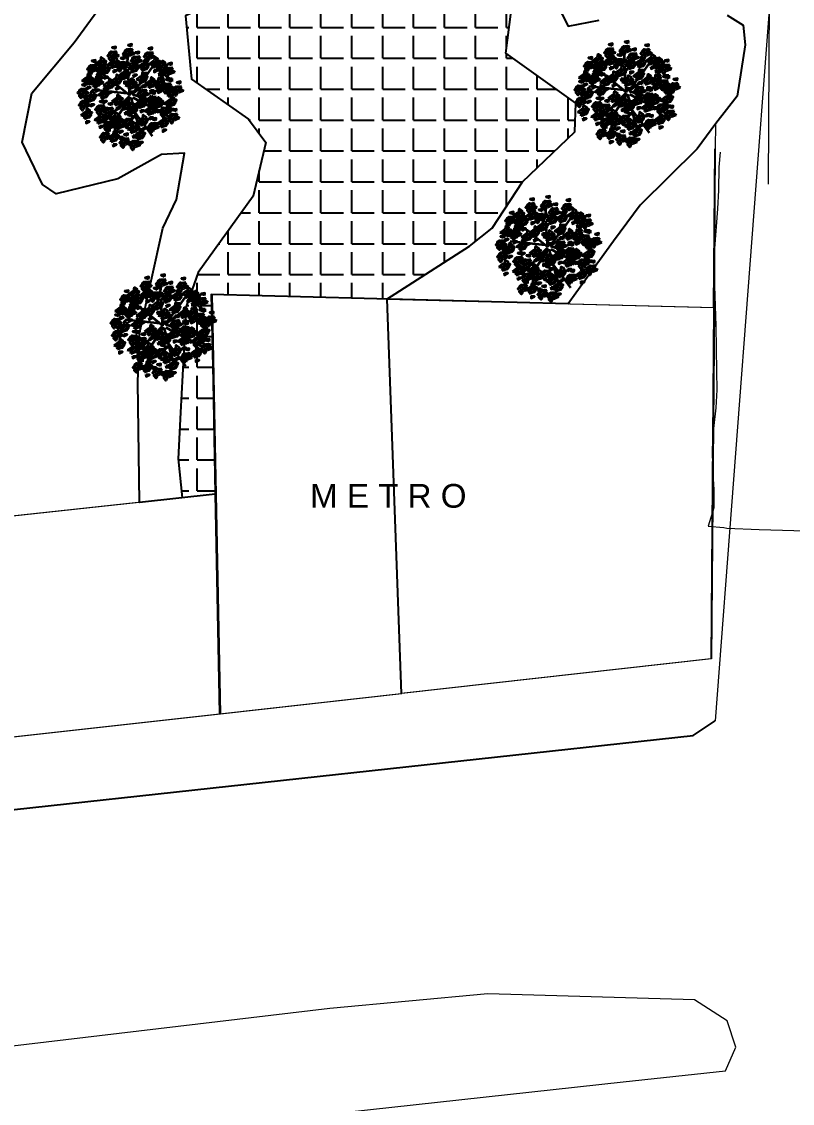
# Model space of a CAD drawing. Header units: metres. Extents: x 325024 to 7190115, y 7391967 to 10157759.
# Drawn here: x 326116.2 to 326159.8, y 7392754.9 to 7392816.1 of the extents above; entities that cross this region are included whole.
import ezdxf

# ---------------------------------------------------------------- set-up
doc = ezdxf.new("R2010")
doc.units = ezdxf.units.M
for name, color, linetype, lineweight in [('100_SIST_VIARIO_MEIO_FIO', 1, 'Continuous', 18), ('108_SEP_FIS_CANT_CENT_ILHA', 7, 'Continuous', 18), ('206_MURO_E_MURO_ARRIMO', 7, 'Continuous', 18), ('214_PROJ_BEIRAL_EDIF', 10, 'Continuous', 18), ('604_CURVA_INTERM', 7, 'Continuous', 18), ('L-shrub', 74, 'Continuous', 35), ('linagrossa', 7, 'Continuous', 25), ('MÓVEIS', 7, 'Continuous', 13)]:
    doc.layers.add(name, color=color, linetype=linetype, lineweight=lineweight)
doc.layers.add('Cotas', color=1, linetype='Continuous')
doc.styles.get("Standard").update_dxf_attribs({"font": 'arial.ttf'})

# ---------------------------------------------------------------- blocks, each defined once
blk = doc.blocks.new('flower shrub 3')
at = {"layer": 'L-shrub', "color": 108}
for p, q in [((-130.4, 216.9), (-123.5, 236)), ((-166.1, 183.2), (-150.2, 187.7)), ((-161.6, 158.3), (-166.1, 183.2)), ((-150.2, 187.7), (-150.3, 167.3)), ((-150.3, 167.3), (-161.6, 156.1)), ((-222.6, 81.6), (-227, 106.5)), ((-206, -97.5), (-206.1, -81.5)), ((-191.5, -111.7), (-206, -97.5)), ((-204.5, -83.1), (-183.6, -97.3)), ((-183.6, -97.3), (-191.5, -111.7)), ((-161.5, -112.4), (-145.7, -107.9)), ((-157.1, -137.2), (-161.5, -112.4)), ((-186.9, -150.9), (-179.9, -131.8)), ((-170.5, -152), (-186.9, -150.9)), ((-179.9, -131.8), (-165.5, -125)), ((-166.2, -127.1), (-170.5, -152)), ((-163.1, -171.9), (-163.2, -156)), ((10.1, -195.8), (26, -191.4)), ((14.6, -220.7), (10.1, -195.8)), ((25.9, -211.7), (14.5, -223)), ((26, -191.4), (25.9, -211.7))]:
    blk.add_line(p, q, dxfattribs=at)
at = {"layer": 'L-shrub', "color": 2}
for p, q in [((-123.5, 236), (-109, 242.8)), ((-109.8, 240.6), (-114, 215.7)), ((-114, 215.7), (-130.4, 216.9)), ((-104.3, 171), (-104.5, 187)), ((-102.9, 185.4), (-82, 171.2)), ((-96, 214.8), (-80.2, 219.2)), ((-91.6, 189.9), (-96, 214.8)), ((-80.3, 198.9), (-91.6, 187.7)), ((-80.2, 219.2), (-80.3, 198.9)), ((21.4, 185.5), (37.3, 189.9)), ((25.9, 160.6), (21.4, 185.5)), ((37.3, 189.9), (37.2, 169.6)), ((58.3, 162), (58.1, 177.9)), ((59.8, 176.3), (80.7, 162.2)), ((71.1, 221.6), (86.9, 226)), ((75.6, 196.7), (71.1, 221.6)), ((86.9, 205.7), (75.5, 194.4)), ((86.9, 226), (86.9, 205.7)), ((-89.8, 156.8), (-104.3, 171)), ((-82, 171.2), (-89.8, 156.8)), ((37.2, 169.6), (25.8, 158.3)), ((72.8, 147.7), (58.3, 162)), ((80.7, 162.2), (72.8, 147.7)), ((-227, 106.5), (-211.2, 110.9)), ((-211.2, 110.9), (-211.3, 90.6)), ((42.5, 35.6), (42.3, 51.6)), ((57, 21.4), (42.5, 35.6)), ((43.9, 50), (64.8, 35.8)), ((64.8, 35.8), (57, 21.4)), ((184.1, 9.5), (199.9, 13.9)), ((188.5, -15.4), (184.1, 9.5)), ((188.1, 20.6), (195.1, 39.7)), ((204.5, 19.5), (188.1, 20.6)), ((195.1, 39.7), (209.5, 46.5)), ((199.9, 13.9), (199.8, -6.4)), ((208.7, 44.3), (204.5, 19.5)), ((84.7, -53.7), (100.5, -49.2)), ((89.1, -78.6), (84.7, -53.7)), ((100.5, -49.2), (100.4, -69.6)), ((199.8, -6.4), (188.5, -17.7)), ((218.7, -20.8), (218.5, -4.8)), ((233.2, -35), (218.7, -20.8)), ((220.1, -6.4), (241, -20.6)), ((241, -20.6), (233.2, -35)), ((-145.7, -107.9), (-145.8, -128.2)), ((100.4, -69.6), (89.1, -80.8)), ((-148.6, -186.2), (-163.1, -171.9)), ((-161.6, -157.6), (-140.7, -171.7)), ((-145.8, -128.2), (-157.1, -139.5)), ((-140.7, -171.7), (-148.6, -186.2)), ((143.4, -141.7), (159.2, -137.2)), ((147.8, -166.6), (143.4, -141.7)), ((159.2, -157.6), (147.8, -168.8)), ((159.2, -137.2), (159.2, -157.6))]:
    blk.add_line(p, q, dxfattribs=at)
at = {"layer": 'L-shrub', "color": 98}
blk.add_line((-211.3, 90.6), (-222.6, 79.4), dxfattribs=at)
at = {"layer": 'L-shrub', "color": 108}
for points in [[(-127.3, 233.7), (-121, 238.9), (-131.2, 244.3), (-136.8, 241.3), (-129.5, 234.4)], [(-187.7, 165.1), (-180.1, 174.7), (-199.6, 180.4), (-187, 167.3)], [(-190.5, 199.7), (-165.5, 203.5), (-161.4, 187.6), (-181.8, 188.2), (-192.7, 199.8)], [(-186.6, 174.8), (-172.8, 183.4), (-164.2, 169.6), (-186.7, 172.5)], [(-161.7, 178.6), (-157.5, 167.2), (-143.7, 173.6), (-161.7, 178.6)], [(-156.6, 201), (-144.8, 216.5), (-136.2, 200.5), (-152.3, 191.9), (-156.6, 201)], [(-143.3, 189.4), (-148, 182.7), (-136.8, 180.2), (-132.1, 184.6), (-141, 189.3)], [(-117.5, 219.1), (-132.8, 207.1), (-137, 224.8), (-119.3, 229), (-117.5, 219.1)], [(-53.2, 183.1), (-49, 171.7), (-35.3, 178.1), (-53.2, 183.1)], [(-223.7, 131.1), (-239, 119.1), (-243.2, 136.9), (-225.4, 141), (-223.7, 131.1)], [(-187.8, 148.7), (-203.4, 143.9), (-208.2, 159.4), (-187.2, 150.9)], [(-182.5, 158.9), (-187.4, 147.7), (-167, 147.1), (-182.6, 156.6)], [(-156.6, 165.8), (-131.6, 169.7), (-127.5, 153.8), (-147.9, 154.3), (-158.9, 165.9)], [(-152.8, 140.9), (-139, 149.6), (-130.3, 135.8), (-152.8, 138.7)], [(-128.8, 142.4), (-144.1, 130.4), (-148.3, 148.1), (-130.6, 152.3), (-128.8, 142.4)], [(-138.6, 157), (-132.3, 162.2), (-142.5, 167.6), (-148.1, 164.6), (-140.8, 157.7)], [(-118.1, 162.7), (-119.2, 174.8), (-134.1, 172.2), (-118.1, 162.7)], [(-15.4, 170.1), (-20.2, 159), (0.1, 158.4), (-15.4, 167.9)], [(-248.5, 70.2), (-263.8, 58.2), (-268, 75.9), (-250.3, 80.1), (-248.5, 70.2)], [(-258.3, 84.8), (-252.1, 90), (-262.2, 95.4), (-267.9, 92.4), (-260.5, 85.5)], [(-237.8, 90.5), (-238.9, 102.6), (-253.8, 100), (-237.8, 90.5)], [(-146, 66.5), (-132.2, 75.1), (-123.5, 61.3), (-146, 64.2)], [(37.7, 67.9), (49.4, 83.4), (58, 67.4), (42, 58.8), (37.7, 67.9)], [(-283.1, 39.5), (-258.1, 43.3), (-254.1, 27.4), (-274.4, 28), (-285.4, 39.6)], [(-279.3, 14.6), (-265.5, 23.2), (-256.8, 9.5), (-279.3, 12.3)], [(-254.3, 18.4), (-250.1, 7), (-236.4, 13.4), (-254.3, 18.4)], [(-249.2, 40.8), (-237.5, 56.3), (-228.8, 40.3), (-244.9, 31.7), (-249.2, 40.8)], [(-235.9, 29.2), (-240.6, 22.6), (-229.4, 20), (-224.8, 24.4), (-233.7, 29.1)], [(-183, 7), (-198.3, -4.9), (-202.5, 12.8), (-184.8, 16.9), (-183, 7)], [(-192.8, 21.7), (-186.5, 26.9), (-196.7, 32.2), (-202.4, 29.2), (-195, 22.3)], [(-172.3, 27.3), (-173.4, 39.4), (-188.3, 36.8), (-172.3, 27.3)], [(-141.9, 50.6), (-146.7, 39.4), (-126.4, 38.9), (-141.9, 48.3)], [(-113.3, -9.2), (-128.8, -14), (-133.7, 1.5), (-112.6, -7.1)], [(-113.1, 7.2), (-105.6, 16.7), (-125.1, 22.5), (-112.5, 9.4)], [(-73.6, 4.9), (-69.4, -6.5), (-55.6, -0.1), (-73.6, 4.9)], [(-68.5, 27.3), (-56.7, 42.8), (-48.1, 26.8), (-64.2, 18.2), (-68.5, 27.3)], [(-55.2, 15.7), (-59.9, 9), (-48.7, 6.5), (-44, 10.9), (-53, 15.6)], [(134.8, -1.1), (159.8, 2.7), (163.9, -13.2), (143.5, -12.6), (132.5, -1)], [(-275.2, -1.3), (-280, -12.5), (-259.7, -13), (-275.2, -3.6)], [(-231.1, -16.9), (-206.2, -13.1), (-202.1, -29), (-222.4, -28.4), (-233.4, -16.8)], [(-223.2, -57.7), (-228, -68.9), (-207.7, -69.4), (-223.3, -60)], [(-227.3, -41.8), (-213.5, -33.2), (-204.8, -46.9), (-227.4, -44.1)], [(-202.3, -38), (-198.1, -49.4), (-184.4, -43), (-202.3, -38)], [(-197.2, -15.6), (-185.5, -0.1), (-176.9, -16.1), (-192.9, -24.7), (-197.2, -15.6)], [(-184, -27.2), (-188.7, -33.8), (-177.4, -36.4), (-172.8, -32), (-181.7, -27.3)], [(37.7, -47.1), (49.4, -31.7), (58, -47.7), (42, -56.3), (37.7, -47.1)], [(220.6, -68.1), (195.5, -65.4), (195.6, -49), (215.1, -54.8), (222.8, -68.8)], [(-242.5, -120.5), (-236.2, -115.3), (-246.4, -109.9), (-252, -112.9), (-244.7, -119.8)], [(-222, -114.8), (-223.1, -102.7), (-238, -105.3), (-222, -114.8)], [(-196.9, -117.5), (-212.4, -122.3), (-217.2, -106.8), (-196.2, -115.4)], [(-196.7, -101.1), (-189.2, -91.6), (-208.7, -85.8), (-196.1, -98.9)], [(-187.5, -92.3), (-202.8, -104.2), (-207, -86.5), (-189.3, -82.3), (-187.5, -92.3)], [(-197.3, -77.6), (-191.1, -72.4), (-201.3, -67), (-206.9, -70.1), (-199.5, -77)], [(-176.8, -71.9), (-177.9, -59.8), (-192.8, -62.5), (-176.8, -71.9)], [(-154.4, -99.7), (-179.5, -97), (-179.3, -80.6), (-159.9, -86.3), (-152.2, -100.4)], [(-151.7, -74.6), (-167.2, -79.5), (-172.1, -63.9), (-151, -72.5)], [(-150.9, -93.8), (-155.7, -105), (-135.4, -105.5), (-151, -96.1)], [(-155, -77.9), (-141.2, -69.3), (-132.6, -83), (-155.1, -80.2)], [(-149.8, -91.4), (-124.9, -87.5), (-120.8, -103.4), (-141.1, -102.9), (-152.1, -91.3)], [(-130.1, -74.1), (-125.8, -85.5), (-112.1, -79.1), (-130.1, -74.1)], [(-111.7, -63.3), (-116.4, -69.9), (-105.2, -72.5), (-100.5, -68.1), (-109.4, -63.4)], [(7.6, -73.4), (21.4, -64.8), (30.1, -78.5), (7.6, -75.7)], [(32.6, -69.6), (36.8, -81), (50.5, -74.6), (32.6, -69.6)], [(51, -58.8), (46.3, -65.4), (57.5, -68), (62.1, -63.6), (53.2, -58.8)], [(73.8, -70.8), (80, -65.6), (69.8, -60.3), (64.2, -63.3), (71.6, -70.2)], [(170.9, -71), (195.9, -67.2), (200, -83.1), (179.7, -82.6), (168.7, -71)], [(241.1, -80.9), (240, -68.9), (225.1, -71.5), (241.1, -80.9)], [(-232.7, -135.1), (-248, -147.1), (-252.2, -129.4), (-234.5, -125.2), (-232.7, -135.1)], [(-199.6, -142.6), (-224.7, -139.9), (-224.5, -123.4), (-205, -129.2), (-197.4, -143.2)], [(-215.3, -138.7), (-190.4, -134.9), (-186.3, -150.8), (-206.6, -150.3), (-217.6, -138.7)], [(-211.5, -163.7), (-197.7, -155), (-189, -168.8), (-211.5, -165.9)], [(-186.5, -159.8), (-182.3, -171.2), (-168.6, -164.8), (-186.5, -159.8)], [(-181.4, -137.4), (-169.7, -121.9), (-161.1, -137.9), (-177.1, -146.5), (-181.4, -137.4)], [(-168.2, -149), (-172.9, -155.7), (-161.6, -158.2), (-157, -153.8), (-165.9, -149.1)], [(-97.9, -147.8), (-72.9, -143.9), (-68.8, -159.8), (-89.1, -159.3), (-100.1, -147.7)], [(-94, -172.7), (-80.2, -164), (-71.6, -177.8), (-94.1, -174.9)], [(-69.1, -168.8), (-64.8, -180.2), (-51.1, -173.8), (-69.1, -168.8)], [(-50.7, -158.1), (-55.4, -164.7), (-44.2, -167.3), (-39.5, -162.9), (-48.4, -158.1)], [(-0.7, -135.1), (11, -119.7), (19.6, -135.7), (3.6, -144.3), (-0.7, -135.1)], [(32.5, -129.8), (46.3, -121.2), (54.9, -134.9), (32.4, -132.1)], [(56.3, -177.8), (63.8, -168.3), (44.3, -162.5), (56.9, -175.6)], [(115.2, -169), (99.9, -180.9), (95.7, -163.2), (113.4, -159.1), (115.2, -169)], [(156.3, -159.3), (151.5, -170.4), (171.8, -171), (156.2, -161.5)], [(176, -186.8), (183.5, -177.3), (164.1, -171.5), (176.7, -184.7)], [(-207.4, -179.6), (-212.2, -190.7), (-191.9, -191.3), (-207.5, -181.8)], [(-153.6, -211.9), (-169, -223.8), (-173.1, -206.1), (-155.4, -201.9), (-153.6, -211.9)], [(-163.4, -197.2), (-157.2, -192), (-167.4, -186.6), (-173, -189.7), (-165.6, -196.5)], [(-142.9, -191.5), (-144, -179.4), (-159, -182), (-142.9, -191.5)], [(-120.5, -219.3), (-145.6, -216.6), (-145.5, -200.2), (-126, -205.9), (-118.3, -219.9)], [(-117.8, -194.2), (-133.4, -199), (-138.2, -183.5), (-117.2, -192.1)], [(-122.8, -233.3), (-116.5, -228.1), (-126.7, -222.7), (-132.3, -225.8), (-124.9, -232.6)], [(-102.2, -227.6), (-103.4, -215.5), (-118.3, -218.1), (-102.2, -227.6)], [(-77.1, -230.3), (-92.7, -235.1), (-97.5, -219.6), (-76.5, -228.2)], [(-89.9, -188.6), (-94.8, -199.8), (-74.4, -200.3), (-90, -190.9)], [(-77, -213.9), (-69.5, -204.4), (-88.9, -198.6), (-76.3, -211.7)], [(-84.3, -195.1), (-59.4, -191.3), (-55.3, -207.2), (-75.6, -206.7), (-86.6, -195.1)], [(-80.5, -220.1), (-66.7, -211.4), (-58, -225.2), (-80.5, -222.3)], [(-55.5, -216.2), (-51.3, -227.6), (-37.6, -221.2), (-55.5, -216.2)], [(-50.4, -193.8), (-38.7, -178.3), (-30.1, -194.3), (-46.1, -202.9), (-50.4, -193.8)], [(-37.1, -205.4), (-41.8, -212.1), (-30.6, -214.6), (-26, -210.3), (-34.9, -205.5)], [(-26.7, -177.3), (-31.5, -188.5), (-11.2, -189), (-26.7, -179.6)], [(20.3, -211.9), (5, -223.8), (0.8, -206.1), (18.5, -201.9), (20.3, -211.9)], [(10.5, -197.2), (16.8, -192), (6.6, -186.6), (1, -189.7), (8.3, -196.5)], [(31, -191.5), (29.9, -179.4), (15, -182), (31, -191.5)], [(53.4, -219.3), (28.3, -216.6), (28.5, -200.2), (48, -205.9), (55.6, -219.9)], [(56.1, -194.2), (40.6, -199), (35.8, -183.5), (56.8, -192.1)], [(58, -197.4), (83, -193.6), (87.1, -209.5), (66.7, -208.9), (55.7, -197.3)], [(61.8, -222.3), (75.6, -213.7), (84.3, -227.4), (61.8, -224.6)], [(86.8, -218.5), (91, -229.9), (104.7, -223.5), (86.8, -218.5)], [(91.9, -196.1), (103.6, -180.6), (112.3, -196.6), (96.2, -205.2), (91.9, -196.1)], [(105.2, -207.7), (100.5, -214.3), (111.7, -216.9), (116.3, -212.5), (107.4, -207.8)], [(140, -220.9), (124.7, -232.8), (120.5, -215.1), (138.3, -210.9), (140, -220.9)], [(130.2, -206.2), (136.5, -201), (126.3, -195.6), (120.7, -198.7), (128.1, -205.6)], [(150.8, -200.5), (149.6, -188.4), (134.7, -191.1), (150.8, -200.5)], [(173.2, -228.3), (148, -225.6), (148.2, -209.2), (167.7, -214.9), (175.3, -229)], [(175.9, -203.3), (160.3, -208.1), (155.5, -192.5), (176.5, -201.1)], [(-113, -248), (-128.3, -259.9), (-132.5, -242.2), (-114.7, -238), (-113, -248)], [(-79.8, -255.4), (-105, -252.7), (-104.8, -236.3), (-85.3, -242), (-77.7, -256)], [(-76.4, -236), (-81.2, -247.1), (-60.9, -247.7), (-76.4, -238.2)], [(65.9, -238.2), (61.1, -249.4), (81.4, -249.9), (65.9, -240.5)]]:
    blk.add_lwpolyline(points, dxfattribs=at)
at = {"layer": 'L-shrub', "color": 92}
for points in [[(-106.8, 239.4), (-107.9, 251.5), (-122.8, 248.9), (-106.8, 239.4)], [(-81.7, 236.7), (-97.2, 231.9), (-102, 247.4), (-81, 238.9)], [(-81.5, 253.1), (-74, 262.7), (-93.5, 268.4), (-80.9, 255.3)], [(-84.3, 244.8), (-59.4, 248.7), (-55.3, 232.7), (-75.6, 233.3), (-86.6, 244.9)], [(-50.4, 246.2), (-38.7, 261.6), (-30.1, 245.6), (-46.1, 237), (-50.4, 246.2)], [(-37.1, 234.5), (-41.8, 227.9), (-30.6, 225.3), (-26, 229.7), (-34.9, 234.5)], [(13.5, 230.4), (-1.8, 218.4), (-6, 236.1), (11.8, 240.3), (13.5, 230.4)], [(46.7, 222.9), (21.5, 225.6), (21.7, 242.1), (41.2, 236.3), (48.8, 222.3)], [(49.5, 264.4), (57, 273.9), (37.6, 279.7), (50.2, 266.6)], [(105.6, 221.4), (104.4, 233.5), (89.5, 230.8), (105.6, 221.4)], [(130.8, 235.1), (138.4, 244.6), (118.9, 250.4), (131.5, 237.2)], [(-122.7, 167.2), (-111, 182.7), (-102.3, 166.6), (-118.4, 158), (-122.7, 167.2)], [(-84.4, 211.6), (-109.5, 214.3), (-109.3, 230.8), (-89.8, 225), (-82.2, 211)], [(-92.8, 176.4), (-85.3, 186), (-104.8, 191.7), (-92.2, 178.6)], [(-82.1, 204.2), (-57.1, 208), (-53, 192.1), (-73.3, 192.7), (-84.3, 204.3)], [(-76.4, 204), (-81.2, 192.8), (-60.9, 192.3), (-76.4, 201.7)], [(-80.5, 219.9), (-66.7, 228.5), (-58, 214.8), (-80.5, 217.6)], [(-78.2, 179.3), (-64.4, 187.9), (-55.7, 174.2), (-78.3, 177)], [(-48.1, 205.5), (-36.4, 221), (-27.8, 205), (-43.9, 196.4), (-48.1, 205.5)], [(-34.9, 193.9), (-39.6, 187.3), (-28.3, 184.7), (-23.7, 189.1), (-32.6, 193.8)], [(-19.5, 186), (-5.7, 194.7), (3, 180.9), (-19.5, 183.8)], [(5.5, 189.9), (9.7, 178.5), (23.4, 184.9), (5.5, 189.9)], [(17.3, 172.8), (23.5, 178), (13.3, 183.4), (7.7, 180.4), (15.1, 173.5)], [(10.6, 212.3), (22.3, 227.8), (30.9, 211.8), (14.9, 203.2), (10.6, 212.3)], [(23.9, 200.7), (19.2, 194), (30.4, 191.5), (35, 195.9), (26.1, 200.6)], [(37.8, 178.5), (36.7, 190.6), (21.8, 188), (37.8, 178.5)], [(62.9, 175.8), (47.4, 171), (42.5, 186.5), (63.6, 177.9)], [(63.1, 192.2), (70.6, 201.7), (51.1, 207.5), (63.7, 194.4)], [(94.8, 201), (79.5, 189.1), (75.4, 206.8), (93.1, 211), (94.8, 201)], [(85, 215.7), (91.3, 220.9), (81.1, 226.3), (75.5, 223.2), (82.9, 216.3)], [(128, 193.6), (102.9, 196.3), (103, 212.7), (122.5, 207), (130.1, 192.9)], [(121.4, 167.2), (120.3, 179.3), (105.3, 176.7), (121.4, 167.2)], [(130.7, 218.7), (115.1, 213.8), (110.3, 229.4), (131.3, 220.8)], [(146.5, 164.5), (130.9, 159.7), (126.1, 175.2), (147.1, 166.7)], [(146.6, 180.9), (154.2, 190.5), (134.7, 196.2), (147.3, 183.1)], [(218.9, 167.4), (226.5, 176.9), (207, 182.7), (219.6, 169.6)], [(-212.9, 151.4), (-214.1, 163.5), (-229, 160.9), (-212.9, 151.4)], [(-212.5, 104.2), (-205, 113.8), (-224.5, 119.5), (-211.9, 106.4)], [(-190.5, 123.6), (-215.6, 126.4), (-215.5, 142.8), (-196, 137), (-188.4, 123)], [(-92.9, 160), (-108.5, 155.2), (-113.3, 170.7), (-92.3, 162.2)], [(-100.1, 123), (-75.2, 126.8), (-71.1, 110.9), (-91.4, 111.5), (-102.4, 123)], [(-74.1, 163.4), (-78.9, 152.2), (-58.6, 151.7), (-74.2, 161.1)], [(-66.2, 124.3), (-54.5, 139.8), (-45.9, 123.8), (-61.9, 115.2), (-66.2, 124.3)], [(27.1, 158.2), (11.8, 146.2), (7.6, 163.9), (25.3, 168.1), (27.1, 158.2)], [(33.2, 131.1), (44.9, 146.6), (53.5, 130.5), (37.5, 121.9), (33.2, 131.1)], [(60.2, 150.7), (35.1, 153.4), (35.3, 169.9), (54.7, 164.1), (62.4, 150.1)], [(46.4, 119.4), (41.7, 112.8), (53, 110.2), (57.6, 114.6), (48.7, 119.4)], [(60.3, 138.8), (85.2, 142.6), (89.3, 126.7), (69, 127.3), (58, 138.8)], [(89.1, 117.7), (93.3, 106.3), (107, 112.7), (89.1, 117.7)], [(100.9, 161.5), (107.1, 166.7), (96.9, 172.1), (91.3, 169.1), (98.7, 162.2)], [(107.4, 128.5), (102.7, 121.8), (114, 119.3), (118.6, 123.7), (109.7, 128.4)], [(173.1, 148), (179.4, 153.2), (169.2, 158.6), (163.6, 155.5), (171, 148.6)], [(193.7, 153.7), (192.5, 165.8), (177.6, 163.1), (193.7, 153.7)], [(216.1, 125.9), (191, 128.6), (191.1, 145), (210.6, 139.3), (218.2, 125.2)], [(218.8, 151), (203.2, 146.2), (198.4, 161.7), (219.4, 153.1)], [(204.9, 108.5), (216.6, 124), (225.2, 108), (209.2, 99.4), (204.9, 108.5)], [(-217.6, 109.4), (-192.6, 113.3), (-188.5, 97.4), (-208.9, 97.9), (-219.9, 109.5)], [(-170.4, 99.1), (-175.1, 92.5), (-163.9, 89.9), (-159.2, 94.3), (-168.2, 99.1)], [(-121, 70.3), (-116.8, 58.9), (-103.1, 65.3), (-121, 70.3)], [(-115.9, 92.7), (-104.2, 108.2), (-95.6, 92.2), (-111.6, 83.6), (-115.9, 92.7)], [(-102.6, 81.1), (-107.3, 74.5), (-96.1, 71.9), (-91.5, 76.3), (-100.4, 81)], [(-92.2, 82.1), (-97, 71), (-76.7, 70.4), (-92.3, 79.9)], [(-53, 112.7), (-57.6, 106), (-46.4, 103.5), (-41.8, 107.9), (-50.7, 112.6)], [(-47, 82.1), (-51.8, 71), (-31.5, 70.4), (-47.1, 79.9)], [(-51.1, 98.1), (-37.3, 106.7), (-28.6, 92.9), (-51.2, 95.8)], [(-26.1, 101.9), (-21.9, 90.5), (-8.2, 96.9), (-26.1, 101.9)], [(-7.8, 112.7), (-12.5, 106), (-1.2, 103.5), (3.4, 107.9), (-5.5, 112.6)], [(3.8, 66.6), (28.7, 70.4), (32.8, 54.5), (12.5, 55.1), (1.5, 66.6)], [(7.2, 88.9), (2.4, 77.8), (22.7, 77.2), (7.1, 86.7)], [(3.1, 104.8), (16.9, 113.5), (25.6, 99.7), (3.1, 102.6)], [(28.1, 108.7), (32.3, 97.3), (46, 103.7), (28.1, 108.7)], [(71.6, 66.6), (96.5, 70.4), (100.6, 54.5), (80.3, 55.1), (69.3, 66.6)], [(105.5, 67.9), (117.2, 83.4), (125.8, 67.4), (109.8, 58.8), (105.5, 67.9)], [(120.2, 79.9), (115.3, 68.7), (135.7, 68.2), (120.1, 77.6)], [(159.4, 110.4), (154.7, 103.8), (165.9, 101.2), (170.6, 105.6), (161.6, 110.4)], [(170.9, 107.2), (195.9, 111), (200, 95.1), (179.7, 95.7), (168.7, 107.3)], [(178.9, 66.3), (174.1, 55.2), (194.4, 54.6), (178.8, 64.1)], [(174.8, 82.3), (188.6, 90.9), (197.3, 77.1), (174.7, 80)], [(195.8, 71.1), (220.8, 74.9), (224.8, 59), (204.5, 59.6), (193.5, 71.2)], [(199.8, 86.1), (204, 74.7), (217.7, 81.1), (199.8, 86.1)], [(218.1, 96.9), (213.4, 90.2), (224.7, 87.7), (229.3, 92.1), (220.4, 96.8)], [(229.7, 72.4), (241.4, 87.9), (250.1, 71.9), (234, 63.3), (229.7, 72.4)], [(243, 60.8), (238.3, 54.1), (249.5, 51.6), (254.1, 56), (245.2, 60.7)], [(273.1, 43.3), (280.7, 52.8), (261.2, 58.6), (273.8, 45.5)], [(-102.4, 26), (-77.4, 29.8), (-73.3, 13.9), (-93.7, 14.4), (-104.6, 26)], [(11.7, 25.7), (6.9, 14.6), (27.2, 14), (11.7, 23.5)], [(7.6, 41.6), (21.4, 50.3), (30.1, 36.5), (7.6, 39.4)], [(67.2, -8.8), (66, 3.3), (51.1, 0.7), (67.2, -8.8)], [(79.5, 25.7), (74.7, 14.6), (95, 14), (79.4, 23.5)], [(75.4, 41.6), (89.2, 50.3), (97.9, 36.5), (75.3, 39.4)], [(92.4, 4.9), (100, 14.5), (80.5, 20.3), (93.1, 7.1)], [(100.4, 45.5), (104.6, 34.1), (118.3, 40.5), (100.4, 45.5)], [(104.8, -3.5), (118.6, 5.2), (127.2, -8.6), (104.7, -5.7)], [(118.7, 56.3), (114, 49.6), (125.3, 47.1), (129.9, 51.5), (121, 56.2)], [(129.7, 0.4), (133.9, -11), (147.7, -4.6), (129.7, 0.4)], [(134.9, 22.8), (146.6, 38.3), (155.2, 22.2), (139.1, 13.7), (134.9, 22.8)], [(168.7, 0.2), (180.5, 15.7), (189.1, -0.3), (173, -8.9), (168.7, 0.2)], [(203.7, 30.3), (198.9, 19.1), (219.2, 18.5), (203.7, 28)], [(199.6, 46.2), (213.4, 54.8), (222.1, 41), (199.6, 43.9)], [(237.2, 9.2), (221.8, -2.7), (217.7, 15), (235.4, 19.2), (237.2, 9.2)], [(227.4, 23.9), (233.6, 29.1), (223.4, 34.5), (217.8, 31.4), (225.2, 24.6)], [(224.6, 50), (228.8, 38.6), (242.5, 45), (224.6, 50)], [(247.9, 29.6), (246.8, 41.7), (231.8, 39.1), (247.9, 29.6)], [(270.3, 1.8), (245.2, 4.5), (245.3, 20.9), (264.8, 15.2), (272.5, 1.2)], [(-116, -34.3), (-141.1, -31.6), (-140.9, -15.2), (-121.5, -20.9), (-113.8, -34.9)], [(-124.9, -51.7), (-113.2, -36.2), (-104.6, -52.2), (-120.7, -60.8), (-124.9, -51.7)], [(-75.3, -16.9), (-50.3, -13.1), (-46.2, -29), (-66.6, -28.4), (-77.5, -16.8)], [(-71.4, -41.8), (-57.6, -33.2), (-49, -46.9), (-71.5, -44.1)], [(-46.5, -38), (-42.3, -49.4), (-28.5, -43), (-46.5, -38)], [(-41.3, -15.6), (-29.6, -0.1), (-21, -16.1), (-37.1, -24.7), (-41.3, -15.6)], [(-28.1, -27.2), (-32.8, -33.8), (-21.6, -36.4), (-16.9, -32), (-25.8, -27.3)], [(-18.8, -53.9), (-7, -38.4), (1.6, -54.5), (-14.5, -63.1), (-18.8, -53.9)], [(3.8, -48.5), (28.7, -44.6), (32.8, -60.6), (12.5, -60), (1.5, -48.4)], [(46.6, -14.4), (52.9, -9.2), (42.7, -3.9), (37.1, -6.9), (44.5, -13.8)], [(89.6, -36.6), (64.5, -33.8), (64.6, -17.4), (84.1, -23.2), (91.7, -37.2)], [(92.3, -11.5), (76.7, -16.3), (71.9, -0.7), (92.9, -9.3)], [(94.3, -65.2), (93.2, -53.1), (78.2, -55.7), (94.3, -65.2)], [(108.9, -19.4), (104, -30.5), (124.4, -31.1), (108.8, -21.6)], [(142.7, -41.9), (137.9, -53.1), (158.2, -53.6), (142.7, -44.2)], [(138.6, -26), (152.4, -17.4), (161.1, -31.2), (138.6, -28.3)], [(163.6, -22.2), (167.8, -33.6), (181.6, -27.2), (163.6, -22.2)], [(177.7, -46), (183.9, -40.8), (173.7, -35.5), (168.1, -38.5), (175.5, -45.4)], [(182, -11.4), (177.3, -18.1), (188.5, -20.6), (193.1, -16.2), (184.2, -11.5)], [(198.2, -40.3), (197.1, -28.2), (182.1, -30.9), (198.2, -40.3)], [(223.3, -43.1), (207.7, -47.9), (202.9, -32.3), (223.9, -40.9)], [(204.9, -69.7), (216.6, -54.2), (225.2, -70.3), (209.2, -78.8), (204.9, -69.7)], [(223.5, -26.6), (231, -17.1), (211.5, -11.3), (224.1, -24.5)], [(266.4, -67.2), (273.9, -57.7), (254.4, -51.9), (267, -65.1)], [(-75.1, -108), (-76.3, -95.9), (-91.2, -98.6), (-75.1, -108)], [(28.6, -104.9), (53.6, -101), (57.7, -117), (37.4, -116.4), (26.4, -104.8)], [(62.6, -103.5), (74.3, -88.1), (82.9, -104.1), (66.8, -112.7), (62.6, -103.5)], [(82.8, -91.4), (107.8, -87.5), (111.9, -103.4), (91.6, -102.9), (80.6, -91.3)], [(116.7, -93), (91.6, -90.2), (91.7, -73.8), (111.2, -79.6), (118.8, -93.6)], [(116.8, -90), (128.5, -74.5), (137.1, -90.6), (121.1, -99.2), (116.8, -90)], [(130, -101.7), (125.3, -108.3), (136.6, -110.9), (141.2, -106.5), (132.3, -101.7)], [(148.4, -118.4), (173.3, -114.6), (177.4, -130.5), (157.1, -129.9), (146.1, -118.4)], [(178.9, -111.9), (174.1, -123), (194.4, -123.6), (178.8, -114.1)], [(174.8, -96), (188.6, -87.3), (197.3, -101.1), (174.7, -98.2)], [(199.8, -92.1), (204, -103.5), (217.7, -97.1), (199.8, -92.1)], [(220.6, -86.6), (226.8, -81.4), (216.6, -76.1), (211, -79.1), (218.4, -86)], [(218.1, -81.3), (213.4, -88), (224.7, -90.6), (229.3, -86.2), (220.4, -81.4)], [(266.2, -83.7), (250.7, -88.5), (245.8, -72.9), (266.9, -81.5)], [(-63.9, -146.4), (-52.2, -130.9), (-43.6, -147), (-59.7, -155.6), (-63.9, -146.4)], [(-5.8, -157.6), (-1.6, -169), (12.1, -162.6), (-5.8, -157.6)], [(36.6, -145.7), (31.7, -156.9), (52.1, -157.4), (36.5, -148)], [(148.3, -176.4), (123.2, -173.7), (123.3, -157.3), (142.8, -163.1), (150.5, -177.1)], [(151, -151.4), (135.5, -156.2), (130.6, -140.6), (151.7, -149.2)], [(151.2, -134.9), (158.7, -125.4), (139.2, -119.6), (151.8, -132.8)], [(152.2, -143.4), (166, -134.7), (174.7, -148.5), (152.1, -145.6)]]:
    blk.add_lwpolyline(points, dxfattribs=at)
at = {"layer": 'L-shrub', "color": 2}
for points in [[(3.7, 245), (10, 250.2), (-0.2, 255.6), (-5.8, 252.5), (1.6, 245.7)], [(24.3, 250.7), (23.1, 262.8), (8.2, 260.2), (24.3, 250.7)], [(49.4, 248), (33.8, 243.2), (29, 258.7), (50, 250.1)], [(-55.5, 223.7), (-51.3, 212.3), (-37.6, 218.7), (-55.5, 223.7)], [(-23.3, 211), (1.6, 214.8), (5.7, 198.9), (-14.6, 199.5), (-25.6, 211)], [(-183.7, 110.8), (-171.9, 126.3), (-163.3, 110.2), (-179.4, 101.6), (-183.7, 110.8)], [(-127.8, 144.8), (-123.6, 133.4), (-109.9, 139.8), (-127.8, 144.8)], [(-95.7, 134.9), (-120.8, 137.6), (-120.6, 154.1), (-101.1, 148.3), (-93.5, 134.3)], [(-54.9, 123), (-30, 126.8), (-25.9, 110.9), (-46.2, 111.5), (-57.2, 123)], [(-21, 124.3), (-9.3, 139.8), (-0.7, 123.8), (-16.7, 115.2), (-21, 124.3)], [(-0.7, 129.8), (24.2, 133.6), (28.3, 117.7), (8, 118.2), (-3, 129.8)], [(64.1, 113.8), (77.9, 122.5), (86.6, 108.7), (64, 111.6)], [(110.7, 146.9), (95.3, 134.9), (91.2, 152.6), (108.9, 156.8), (110.7, 146.9)], [(94.2, 140.1), (105.9, 155.6), (114.5, 139.6), (98.5, 131), (94.2, 140.1)], [(112.2, 120.7), (137.2, 124.6), (141.3, 108.7), (120.9, 109.2), (110, 120.8)], [(143.8, 139.4), (118.7, 142.1), (118.8, 158.6), (138.3, 152.8), (146, 138.8)], [(146.1, 122.1), (157.9, 137.6), (166.5, 121.5), (150.4, 112.9), (146.1, 122.1)], [(182.9, 133.3), (167.6, 121.4), (163.4, 139.1), (181.2, 143.3), (182.9, 133.3)], [(-188.8, 88.4), (-184.6, 77), (-170.8, 83.4), (-188.8, 88.4)], [(-96.3, 98.1), (-82.5, 106.7), (-73.8, 92.9), (-96.3, 95.8)], [(68.2, 97.9), (63.4, 86.8), (83.7, 86.2), (68.1, 95.7)], [(116.1, 95.8), (129.9, 104.5), (138.5, 90.7), (116, 93.5)], [(141, 99.6), (145.2, 88.2), (159, 94.6), (141, 99.6)], [(-149.9, -0.5), (-175, 2.3), (-174.8, 18.7), (-155.3, 12.9), (-147.7, -1.1)], [(-147, 41), (-139.5, 50.6), (-159, 56.4), (-146.4, 43.2)], [(-138.4, -6.5), (-139.5, 5.6), (-154.3, 11.9), (-138.4, -6.5)], [(32.6, 45.5), (36.8, 34.1), (50.5, 40.5), (32.6, 45.5)], [(51, 56.3), (46.3, 49.6), (57.5, 47.1), (62.1, 51.5), (53.2, 56.2)], [(100.9, 21.5), (125.9, 25.3), (130, 9.4), (109.6, 9.9), (98.7, 21.5)], [(148.1, 11.2), (143.4, 4.5), (154.6, 2), (159.3, 6.3), (150.4, 11.1)], [(273, 26.9), (257.4, 22.1), (252.6, 37.6), (273.6, 29)], [(-52.7, -55.3), (-27.7, -51.4), (-23.6, -67.3), (-44, -66.8), (-54.9, -55.2)], [(119.4, -67.9), (103.8, -72.7), (99, -57.1), (120, -65.7)], [(119.5, -51.5), (127.1, -41.9), (107.6, -36.2), (120.2, -49.3)], [(187.5, -60.7), (172.1, -72.6), (168, -54.9), (185.7, -50.8), (187.5, -60.7)], [(-121, -112.4), (-116.8, -123.8), (-103.1, -117.4), (-121, -112.4)], [(-95.7, -113.7), (-89.4, -108.5), (-99.6, -103.1), (-105.2, -106.2), (-97.8, -113.1)], [(-5.5, -65.6), (-10.2, -72.2), (1, -74.8), (5.7, -70.4), (-3.3, -65.6)], [(11.7, -89.3), (6.9, -100.5), (27.2, -101), (11.7, -91.6)], [(86.7, -116.3), (100.5, -107.6), (109.2, -121.4), (86.6, -118.5)], [(230.4, -101.3), (215.1, -113.2), (210.9, -95.5), (228.6, -91.4), (230.4, -101.3)], [(-141.9, -132.2), (-146.7, -143.3), (-126.4, -143.9), (-141.9, -134.4)], [(-85.9, -128.4), (-101.2, -140.3), (-105.4, -122.6), (-87.6, -118.4), (-85.9, -128.4)], [(-52.7, -135.8), (-77.8, -133.1), (-77.7, -116.7), (-58.2, -122.4), (-50.6, -136.5)], [(12.6, -146.8), (7.9, -153.4), (19.1, -156), (23.7, -151.6), (14.8, -146.8)], [(57.4, -126), (61.7, -137.4), (75.4, -131), (57.4, -126)]]:
    blk.add_lwpolyline(points, dxfattribs=at)
at = {"layer": 'L-shrub', "color": 32}
for points in [[(-59.4, 140), (-93.7, 220.8)], [(65.7, 157.2), (92.6, 203.7)], [(-9.9, 24.3), (-166.8, 132)], [(-2.5, 7.1), (-51.6, 124.7)], [(-2.5, 7.1), (56.3, 136.9)], [(9.7, 7.1), (125, 58.6)], [(122.1, 56.8), (200.5, 95.9)], [(-7.4, 4.7), (-201.1, -54.1)], [(14.6, 7.1), (137.2, 26.7)], [(14.6, 4.7), (156.8, -137.4)], [(-2.5, -0.2), (-181.5, -98.2)], [(-2.5, -5.1), (-51.6, -205.9)], [(7.3, -10), (132.3, -196.1)], [(55.9, -29), (171.1, -41.2)], [(-12.8, -149), (-20.2, -90.2)], [(-12.3, -147.2), (-0.1, -242.7)]]:
    blk.add_lwpolyline(points, dxfattribs=at)
at = {"layer": 'L-shrub', "color": 98}
for points in [[(-233.5, 145.7), (-227.2, 151), (-237.4, 156.3), (-243, 153.3), (-235.6, 146.4)], [(-148.7, 125), (-153.5, 113.9), (-133.2, 113.3), (-148.7, 122.8)], [(-109.4, 155.5), (-114.1, 148.9), (-102.9, 146.3), (-98.3, 150.7), (-107.2, 155.5)], [(-215.4, 62.7), (-240.5, 65.4), (-240.3, 81.9), (-220.8, 76.1), (-213.2, 62.1)], [(-212.7, 87.8), (-228.2, 83), (-233.1, 98.5), (-212, 90)], [(-209.7, 68.6), (-214.5, 57.5), (-194.2, 56.9), (-209.7, 66.3)], [(-213.7, 84.5), (-200, 93.2), (-191.3, 79.4), (-213.8, 82.3)], [(-149.8, 91.4), (-124.9, 95.2), (-120.8, 79.3), (-141.1, 79.9), (-152.1, 91.5)], [(-71.3, 101.9), (-67.1, 90.5), (-53.4, 96.9), (-71.3, 101.9)], [(-147.2, 24.6), (-162.7, 19.8), (-167.5, 35.4), (-146.5, 26.8)], [(-98.5, 1), (-84.7, 9.7), (-76.1, -4.1), (-98.6, -1.2)], [(-149.1, -26.8), (-164.4, -38.8), (-168.6, -21.1), (-150.9, -16.9), (-149.1, -26.8)], [(-158.9, -12.2), (-152.7, -7), (-162.9, -1.6), (-168.5, -4.7), (-161.1, -11.5)], [(-151.5, -58.2), (-144, -48.7), (-163.5, -42.9), (-150.9, -56.1)], [(-158.9, -53), (-133.9, -49.2), (-129.8, -65.1), (-150.1, -64.5), (-161.1, -52.9)], [(-94.4, -14.9), (-99.3, -26), (-78.9, -26.6), (-94.5, -17.1)], [(-67.3, -57.7), (-72.2, -68.9), (-51.8, -69.4), (-67.4, -60)], [(56.4, -29.1), (41.1, -41), (36.9, -23.3), (54.7, -19.2), (56.4, -29.1)], [(-146, -116.3), (-132.2, -107.6), (-123.5, -121.4), (-146, -118.5)], [(-115.9, -90), (-104.2, -74.5), (-95.6, -90.6), (-111.6, -99.2), (-115.9, -90)], [(-102.6, -101.7), (-107.3, -108.3), (-96.1, -110.9), (-91.5, -106.5), (-100.4, -101.7)], [(-50, -110.7), (-65.6, -115.6), (-70.4, -100), (-49.4, -108.6)], [(-49.9, -94.3), (-42.3, -84.8), (-61.8, -79), (-49.2, -92.2)], [(-44.8, -96.1), (-49.6, -107.2), (-29.3, -107.8), (-44.8, -98.3)], [(-48.8, -80.2), (-35.1, -71.5), (-26.4, -85.3), (-48.9, -82.4)], [(-23.9, -76.3), (-19.7, -87.7), (-5.9, -81.3), (-23.9, -76.3)], [(83.6, -85.5), (68.2, -97.4), (64.1, -79.7), (81.8, -75.6), (83.6, -85.5)], [(70.6, -104.9), (75.5, -144.1)], [(75.8, -115.2), (71.1, -121.8), (82.3, -124.4), (87, -120), (78.1, -115.3)], [(111.7, -112.4), (115.9, -123.8), (129.6, -117.4), (111.7, -112.4)], [(182.3, -117.1), (194, -101.6), (202.6, -117.6), (186.6, -126.2), (182.3, -117.1)], [(263.5, -108.8), (238.4, -106), (238.6, -89.6), (258, -95.4), (265.7, -109.4)], [(-117.6, -177.8), (-110.1, -168.3), (-129.6, -162.5), (-117, -175.6)], [(-34.6, -136.5), (-9.7, -132.6), (-5.6, -148.5), (-25.9, -148), (-36.9, -136.4)], [(-30.8, -161.4), (-17, -152.7), (-8.3, -166.5), (-30.8, -163.7)], [(90.8, -132.2), (86, -143.3), (106.3, -143.9), (90.7, -134.4)], [(105.4, -154.3), (111.6, -149.1), (101.4, -143.7), (95.8, -146.8), (103.2, -153.7)], [(125.9, -148.6), (124.8, -136.5), (109.9, -139.2), (125.9, -148.6)], [(177.2, -139.5), (181.4, -150.9), (195.1, -144.5), (177.2, -139.5)], [(195.5, -128.7), (190.8, -135.4), (202.1, -137.9), (206.7, -133.5), (197.8, -128.8)]]:
    blk.add_lwpolyline(points, dxfattribs=at)

msp = doc.modelspace()

# ---------------------------------------------------------------- hatches: boundary and pattern name
at = {"layer": 'linagrossa'}
h = msp.add_hatch(dxfattribs=at)
h.set_pattern_fill('ANGLE', color=256, scale=0.25)
h.set_pattern_definition([(0, (0, 0), (0, 1.74625), [1.27, -0.47625]), (90, (0, 0), (-1.74625, 1e-16), [1.27, -0.47625])])
h.paths.add_polyline_path([(326143.887, 7392816.626), (326144.425, 7392819.217), (326145.844, 7392821.711), (326147.459, 7392825.299), (326149.074, 7392828.428), (326150.151, 7392831.46), (326150.248, 7392833.366), (326150.36, 7392835.543), (326149.562, 7392838.668), (326147.751, 7392842.579), (326147.164, 7392846.148), (326148.485, 7392848.544), (326148.975, 7392849.962), (326148.828, 7392850.842), (326146.724, 7392851.869), (326142.76, 7392852.553), (326140.434, 7392852.553), (326140.434, 7392843.155), (326143.053, 7392840.759), (326142.711, 7392838.608), (326142.564, 7392835.332), (326143.004, 7392831.714), (326141.778, 7392825.098), (326140.359, 7392823.436), (326137.57, 7392821.529), (326135.857, 7392821.138), (326131.4, 7392819.11), (326128.758, 7392817.907), (326125.495, 7392816.395), (326125.842, 7392812.8), (326129.051, 7392810.554), (326130.027, 7392809.231), (326129.319, 7392806.201), (326126.208, 7392801.875), (326125.523, 7392799.968), (326125.376, 7392797.132), (326125.213, 7392793.97), (326125.077, 7392791.34), (326125.313, 7392789.149), (326127.174, 7392789.35), (326126.95, 7392800.628), (326136.862, 7392800.375), (326141.547, 7392803.374), (326142.811, 7392804.384), (326144.53, 7392807.011), (326147.488, 7392809.838), (326147.537, 7392811.451), (326143.593, 7392814.279)])
h.paths.add_polyline_path([(326126.592, 7392800.711), (326126.574, 7392800.606), (326126.384, 7392800.667)], flags=16)
h.paths.add_polyline_path([(326126.055, 7392800.838), (326126.215, 7392800.733), (326126.11, 7392800.574), (326126.025, 7392800.637)], flags=16)
h.paths.add_polyline_path([(326126.332, 7392800.607), (326126.311, 7392800.544), (326126.195, 7392800.511), (326126.206, 7392800.606)], flags=16)
h.paths.add_polyline_path([(326126.677, 7392800.46), (326126.41, 7392800.431), (326126.532, 7392800.312)], flags=16)
h.paths.add_polyline_path([(326125.929, 7392800.615), (326126.047, 7392800.489), (326125.857, 7392800.392), (326125.703, 7392800.442)], flags=16)
h.paths.add_polyline_path([(326126.335, 7392800.439), (326126.406, 7392800.333), (326126.2, 7392800.34), (326126.184, 7392800.318), (326126.186, 7392800.32), (326126.09, 7392800.404), (326126.28, 7392800.448), (326126.2, 7392800.34), (326126.211, 7392800.34)], flags=16)
h.paths.add_polyline_path([(326126.635, 7392800.285), (326126.771, 7392800.197), (326126.507, 7392800.088), (326126.426, 7392800.241)], flags=16)
h.paths.add_polyline_path([(326125.963, 7392800.393), (326126.112, 7392800.309), (326125.977, 7392800.257), (326126.032, 7392800.096), (326126.198, 7392800.088), (326126.175, 7392800.076), (326126.201, 7392800.047), (326126.343, 7392800.174), (326126.409, 7392800.092), (326126.328, 7392799.905), (326126.175, 7392800.076), (326126.008, 7392799.991), (326126.007, 7392799.999), (326125.901, 7392799.951), (326125.869, 7392800.162), (326125.924, 7392800.236), (326125.861, 7392800.212)], flags=16)
h.paths.add_polyline_path([(326126.277, 7392800.257), (326126.242, 7392800.168), (326126.12, 7392800.199), (326126.157, 7392800.256)], flags=16)
h.paths.add_polyline_path([(326126.595, 7392799.836), (326126.595, 7392799.664), (326126.39, 7392799.723), (326126.38, 7392799.741), (326126.276, 7392799.774), (326126.352, 7392799.79), (326126.311, 7392799.864)], flags=16)
h.paths.add_polyline_path([(326126.043, 7392799.948), (326126.144, 7392799.761), (326126.107, 7392799.637), (326126.132, 7392799.637), (326126.111, 7392799.573), (326125.995, 7392799.541), (326126.006, 7392799.636), (326126.072, 7392799.636), (326125.995, 7392799.734), (326125.909, 7392799.603), (326125.824, 7392799.666), (326125.855, 7392799.867), (326125.918, 7392799.826)], flags=16)
h.paths.add_polyline_path([(326126.57, 7392799.567), (326126.302, 7392799.537), (326126.424, 7392799.418)], flags=16)
h.paths.add_polyline_path([(326126.228, 7392799.546), (326126.299, 7392799.44), (326126.104, 7392799.447)], flags=16)
h.paths.add_polyline_path([(326126.675, 7392799.266), (326126.696, 7392799.282), (326126.689, 7392799.287)], flags=16)
h.paths.add_polyline_path([(326125.706, 7392799.675), (326125.686, 7392799.611), (326125.569, 7392799.579), (326125.581, 7392799.674)], flags=16)
h.paths.add_polyline_path([(326126.08, 7392799.478), (326125.985, 7392799.35), (326125.889, 7392799.434)], flags=16)
h.paths.add_polyline_path([(326126.17, 7392799.364), (326126.134, 7392799.275), (326126.012, 7392799.306), (326126.049, 7392799.362)], flags=16)
h.paths.add_polyline_path([(326126.815, 7392799.174), (326126.809, 7392799.155), (326126.901, 7392799.04), (326126.819, 7392798.853), (326126.723, 7392798.961), (326126.668, 7392798.887), (326126.573, 7392798.971), (326126.697, 7392798.999), (326126.783, 7392799.076), (326126.794, 7392799.11), (326126.678, 7392799.077), (326126.684, 7392799.128), (326126.611, 7392799.147), (326126.648, 7392799.203), (326126.768, 7392799.205), (326126.756, 7392799.173)], flags=16)
h.paths.add_polyline_path([(326125.762, 7392799.422), (326125.911, 7392799.339), (326125.66, 7392799.241)], flags=16)
h.paths.add_polyline_path([(326126.236, 7392799.281), (326126.302, 7392799.199), (326126.236, 7392799.047), (326126.412, 7392799.181), (326126.53, 7392799.055), (326126.34, 7392798.958), (326126.185, 7392799.008), (326126.208, 7392799.026), (326126.093, 7392799.154)], flags=16)
h.paths.add_polyline_path([(326125.997, 7392799.117), (326125.807, 7392799.021), (326125.798, 7392799.127)], flags=16)
h.paths.add_polyline_path([(326126.727, 7392798.75), (326126.664, 7392798.655), (326126.722, 7392798.652), (326126.718, 7392798.623), (326126.844, 7392798.624), (326126.823, 7392798.56), (326126.707, 7392798.528), (326126.722, 7392798.652), (326126.681, 7392798.654), (326126.655, 7392798.641), (326126.622, 7392798.591), (326126.595, 7392798.61), (326126.504, 7392798.564), (326126.559, 7392798.505), (326126.351, 7392798.399), (326126.343, 7392798.354), (326126.152, 7392798.414), (326126.273, 7392798.44), (326126.214, 7392798.459), (326126.441, 7392798.631), (326126.488, 7392798.581), (326126.481, 7392798.664), (326126.538, 7392798.661), (326126.569, 7392798.866), (326126.557, 7392798.861)], flags=16)
h.paths.add_polyline_path([(326125.737, 7392798.818), (326125.469, 7392798.789), (326125.592, 7392798.669)], flags=16)
h.paths.add_polyline_path([(326125.828, 7392798.776), (326125.988, 7392798.671), (326125.883, 7392798.512), (326125.827, 7392798.553), (326125.736, 7392798.516), (326125.82, 7392798.427), (326125.63, 7392798.33), (326125.475, 7392798.38), (326125.565, 7392798.449), (326125.486, 7392798.599), (326125.694, 7392798.643), (326125.798, 7392798.576)], flags=16)
h.paths.add_polyline_path([(326126.792, 7392798.465), (326126.698, 7392798.337), (326126.602, 7392798.421)], flags=16)
h.paths.add_polyline_path([(326126.105, 7392798.545), (326126.084, 7392798.482), (326125.968, 7392798.449), (326125.979, 7392798.544)], flags=16)
h.paths.add_polyline_path([(326126.85, 7392798.105), (326126.831, 7392798), (326126.63, 7392798.064), (326126.611, 7392798.054)], flags=16)
h.paths.add_polyline_path([(326126.475, 7392798.41), (326126.623, 7392798.326), (326126.471, 7392798.267), (326126.526, 7392798.165), (326126.473, 7392797.987), (326126.54, 7392797.944), (326126.276, 7392797.836), (326126.195, 7392797.988), (326126.403, 7392798.032), (326126.473, 7392797.987), (326126.48, 7392798.009), (326126.377, 7392798.137), (326126.301, 7392798.059), (326126.179, 7392798.178), (326126.331, 7392798.195), (326126.302, 7392798.232), (326126.425, 7392798.352), (326126.434, 7392798.337)], flags=16)
h.paths.add_polyline_path([(326126.053, 7392798.386), (326125.959, 7392798.259), (326125.863, 7392798.342)], flags=16)
h.paths.add_polyline_path([(326125.736, 7392798.331), (326125.884, 7392798.247), (326125.679, 7392798.167), (326125.652, 7392798.086), (326125.553, 7392798.058), (326125.604, 7392797.986), (326125.621, 7392797.99), (326125.527, 7392797.862), (326125.431, 7392797.946), (326125.604, 7392797.986), (326125.553, 7392798.058), (326125.536, 7392798.053), (326125.547, 7392798.148), (326125.632, 7392798.149), (326125.634, 7392798.15)], flags=16)
h.paths.add_polyline_path([(326126.104, 7392798.186), (326126.175, 7392798.08), (326125.98, 7392798.087)], flags=16)
h.paths.add_polyline_path([(326126.935, 7392797.854), (326126.667, 7392797.824), (326126.79, 7392797.705)], flags=16)
h.paths.add_polyline_path([(326126.046, 7392798.005), (326126.011, 7392797.915), (326125.889, 7392797.947), (326125.925, 7392798.003), (326125.781, 7392797.929), (326125.771, 7392798.035), (326125.971, 7392798.026), (326125.926, 7392798.003)], flags=16)
h.paths.add_polyline_path([(326126.593, 7392797.833), (326126.664, 7392797.727), (326126.469, 7392797.734)], flags=16)
h.paths.add_polyline_path([(326126.112, 7392797.922), (326126.178, 7392797.839), (326126.112, 7392797.687), (326126.29, 7392797.57), (326126.185, 7392797.411), (326126.1, 7392797.474), (326126.122, 7392797.624), (326125.97, 7392797.795)], flags=16)
h.paths.add_polyline_path([(326126.535, 7392797.651), (326126.499, 7392797.562), (326126.378, 7392797.593), (326126.414, 7392797.649)], flags=16)
h.paths.add_polyline_path([(326126.601, 7392797.568), (326126.667, 7392797.486), (326126.586, 7392797.299), (326126.458, 7392797.441)], flags=16)
h.paths.add_polyline_path([(326126.407, 7392797.444), (326126.386, 7392797.381), (326126.27, 7392797.348), (326126.281, 7392797.443)], flags=16)
h.paths.add_polyline_path([(326125.702, 7392797.589), (326125.683, 7392797.484), (326125.493, 7392797.544)], flags=16)
h.paths.add_polyline_path([(326126.004, 7392797.452), (326126.122, 7392797.326), (326125.932, 7392797.229), (326125.741, 7392797.291), (326125.642, 7392797.189), (326125.519, 7392797.308), (326125.787, 7392797.338), (326125.741, 7392797.291), (326125.778, 7392797.279)], flags=16)
h.paths.add_polyline_path([(326126.355, 7392797.285), (326126.261, 7392797.157), (326126.165, 7392797.241)], flags=16)
h.paths.add_polyline_path([(326126.038, 7392797.23), (326126.187, 7392797.146), (326125.936, 7392797.049)], flags=16)
h.paths.add_polyline_path([(326125.744, 7392797.162), (326125.88, 7392797.074), (326125.617, 7392796.966), (326125.58, 7392797.034), (326125.57, 7392796.998), (326125.508, 7392797.112)], flags=16)
h.paths.add_polyline_path([(326126.273, 7392796.925), (326126.083, 7392796.828), (326126.073, 7392796.934)], flags=16)

# ---------------------------------------------------------------- linework, layer by layer
at = {"layer": '100_SIST_VIARIO_MEIO_FIO'}
for points in [[(326154.991, 7392882.394), (326156.927, 7392882.137), (326158.537, 7392880.625), (326158.811, 7392879.929), (326158.411, 7392806.88)], [(326158.518, 7392817.479), (326155.423, 7392776.547)]]:
    msp.add_lwpolyline(points, dxfattribs=at)
at = {"layer": '108_SEP_FIS_CANT_CENT_ILHA'}
msp.add_lwpolyline([(326155.994, 7392756.752), (326156.577, 7392758.099), (326156.104, 7392759.591), (326154.258, 7392760.776), (326142.569, 7392761.118), (326133.655, 7392760.285), (326070.316, 7392752.76), (326069.62, 7392752.507), (326069.062, 7392751.449), (326070.31, 7392748.668), (326072.998, 7392747.668), (326150.217, 7392756.13)], close=True, dxfattribs=at)
at = {"layer": '206_MURO_E_MURO_ARRIMO'}
for p, q in [((326155.441, 7392808.878), (326155.452, 7392810.311)), ((326155.322, 7392799.903), (326155.392, 7392808.878)), ((326155.371, 7392799.903), (326155.441, 7392808.878))]:
    msp.add_line(p, q, dxfattribs=at)
at = {"layer": '214_PROJ_BEIRAL_EDIF'}
for points in [[(326127.174, 7392789.35), (326127.42, 7392776.943), (326137.673, 7392778.092), (326136.864, 7392800.375), (326126.95, 7392800.628)], [(326127.223, 7392789.35), (326127.469, 7392776.943), (326137.722, 7392778.092), (326136.913, 7392800.375), (326126.999, 7392800.628)], [(326155.322, 7392799.903), (326155.168, 7392780.051), (326137.673, 7392778.092), (326136.864, 7392800.375)], [(326155.371, 7392799.903), (326155.217, 7392780.051), (326137.722, 7392778.092), (326136.913, 7392800.375)], [(326115.558, 7392775.615), (326127.42, 7392776.943), (326127.174, 7392789.35), (326115.513, 7392788.093)], [(326115.607, 7392775.615), (326127.469, 7392776.943), (326127.223, 7392789.35), (326115.561, 7392788.093)]]:
    msp.add_lwpolyline(points, close=True, dxfattribs=at)
at = {"layer": '604_CURVA_INTERM', "elevation": 734}
msp.add_lwpolyline([(326155.698, 7392808.676), (326155.62, 7392807.826), (326155.609, 7392806.536), (326155.544, 7392805.475), (326155.38, 7392803.23), (326155.372, 7392801.122), (326155.452, 7392798.872), (326155.484, 7392796.303), (326155.512, 7392795.254), (326155.447, 7392794.229), (326155.322, 7392793.061), (326155.243, 7392791.928), (326155.257, 7392790.8), (326155.349, 7392789.61), (326155.343, 7392788.575), (326155.027, 7392787.538), (326155.9, 7392787.468), (326156.072, 7392787.432), (326157.897, 7392787.359), (326163.801, 7392787.194)], dxfattribs=at)
at = {"layer": 'Cotas'}
for p, q in [((326154.179, 7392775.715), (326155.423, 7392776.547)), ((326061.28, 7392765.586), (326154.179, 7392775.715))]:
    msp.add_line(p, q, dxfattribs=at)
at = {"layer": 'linagrossa'}
msp.add_line((326127.187, 7392791.145), (326127.033, 7392798.932), dxfattribs=at)
for points in [[(326136.864, 7392800.376), (326141.547, 7392803.374), (326142.811, 7392804.384), (326144.53, 7392807.011), (326147.488, 7392809.838), (326147.537, 7392811.451), (326143.593, 7392814.279), (326143.887, 7392816.626), (326144.425, 7392819.217), (326145.844, 7392821.711), (326147.459, 7392825.299), (326149.074, 7392828.428), (326150.151, 7392831.46), (326150.248, 7392833.366), (326150.36, 7392835.543), (326149.562, 7392838.668), (326147.751, 7392842.579), (326147.164, 7392846.148), (326148.485, 7392848.544), (326148.975, 7392849.962), (326148.828, 7392850.842), (326146.724, 7392851.869), (326142.76, 7392852.553), (326140.434, 7392852.553)], [(326140.434, 7392843.155), (326143.053, 7392840.759), (326142.711, 7392838.608), (326142.564, 7392835.332), (326143.004, 7392831.714), (326141.778, 7392825.098), (326140.359, 7392823.436), (326137.57, 7392821.529), (326135.857, 7392821.138), (326131.4, 7392819.11), (326128.758, 7392817.907), (326125.495, 7392816.395), (326125.842, 7392812.8), (326129.051, 7392810.554), (326130.027, 7392809.231), (326129.319, 7392806.201), (326129.319, 7392806.201), (326126.208, 7392801.875), (326125.523, 7392799.968), (326125.376, 7392797.132), (326125.213, 7392793.97), (326125.077, 7392791.34), (326125.313, 7392789.149)], [(326146.11, 7392817.759), (326147.12, 7392815.802), (326148.856, 7392816.14)], [(326156.09, 7392816.429), (326157.007, 7392815.851), (326157.103, 7392814.742), (326156.669, 7392811.851), (326155.452, 7392810.311), (326154.402, 7392808.864), (326151.171, 7392805.683), (326149.676, 7392803.66), (326147.554, 7392800.72), (326147.115, 7392800.113), (326126.95, 7392800.628), (326127.048, 7392795.714), (326127.174, 7392789.344), (326122.903, 7392788.884), (326122.804, 7392795.689), (326122.9, 7392798.436), (326124.212, 7392804.395), (326124.983, 7392806.013), (326125.446, 7392808.634), (326124.135, 7392808.557), (326121.666, 7392807.17), (326118.195, 7392806.322), (326117.423, 7392806.861), (326116.266, 7392809.251), (326116.806, 7392812.025), (326119.198, 7392814.877), (326121.049, 7392817.421)]]:
    msp.add_lwpolyline(points, dxfattribs=at)

# ---------------------------------------------------------------- block references
at = {"layer": 'MÓVEIS', "xscale": 0.01048452003034848, "yscale": 0.01048452003034848, "zscale": 0.01048452003034848, "rotation": 28.52764486330616}
for p in [(326122.405, 7392811.831), (326150.468, 7392812.008), (326146.025, 7392803.255), (326124.271, 7392798.819)]:
    msp.add_blockref('flower shrub 3', p, dxfattribs=at)

# ---------------------------------------------------------------- texts
at = {"layer": 'linagrossa'}
msp.add_text('M E T R O ', height=1.34, dxfattribs=at).set_placement((326132.531, 7392788.587))

doc.saveas('drawing.dxf')
